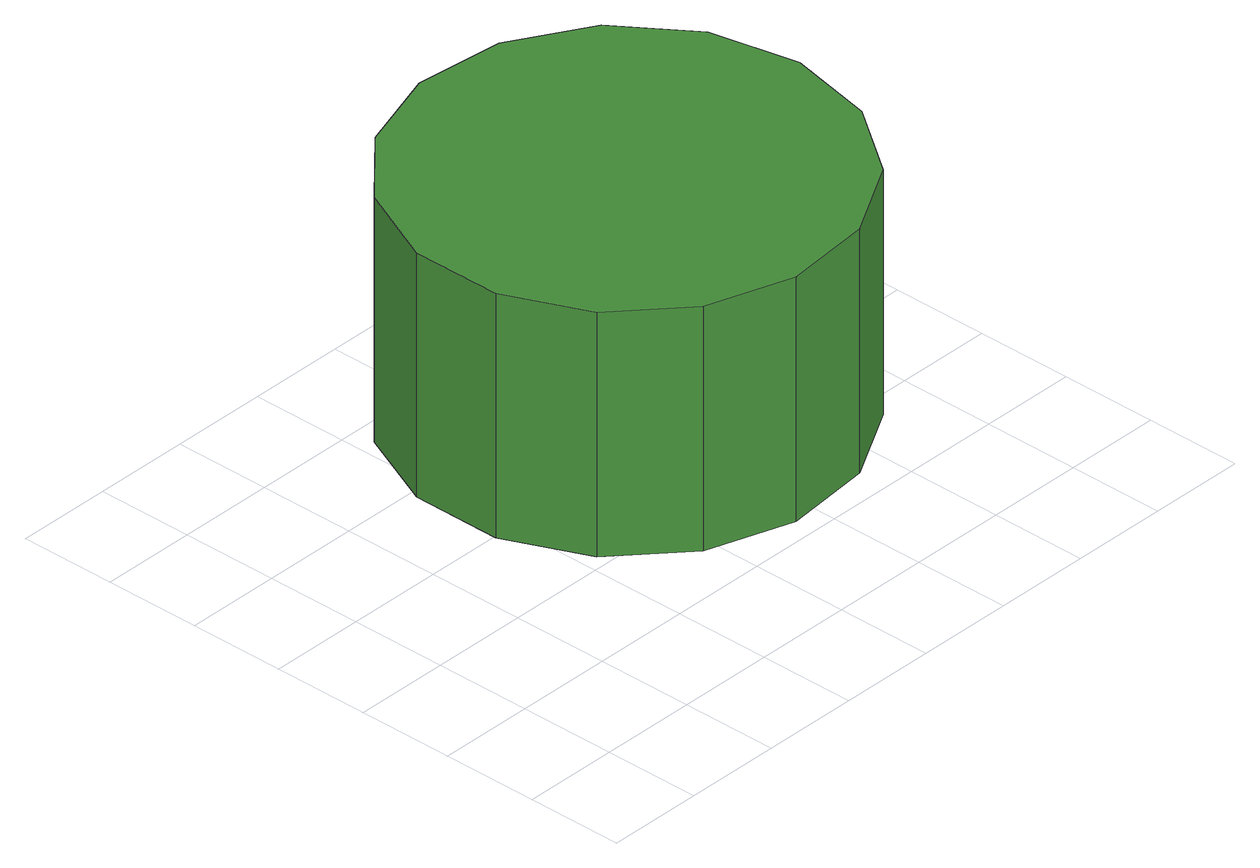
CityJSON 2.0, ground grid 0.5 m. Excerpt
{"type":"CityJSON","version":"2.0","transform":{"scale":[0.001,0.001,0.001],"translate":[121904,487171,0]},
"CityObjects":{
"tree1":{"type":"SolitaryVegetationObject","attributes":{"function":"something"},"geometry":[{"type":"MultiSurface","lod":"1","boundaries":[[[0,1,2,3,4,5,6,7,8,9,10,11,12,13,14]],[[15,16,17,18,19,20,21,22,23,24,25,26,27,28,29]],[[0,29,28,1]],[[1,28,27,2]],[[2,27,26,3]],[[3,26,25,4]],[[4,25,24,5]],[[5,24,23,6]],[[6,23,22,7]],[[7,22,21,8]],[[8,21,20,9]],[[9,20,19,10]],[[10,19,18,11]],[[11,18,17,12]],[[12,17,16,13]],[[13,16,15,14]],[[14,15,29,0]]]}]}
},
"vertices":[
[3117,1727,2257],[3020,2183,2257],[2746,2561,2257],[2341,2795,2257],[1877,2843,2257],[1433,2699,2257],[1086,2387,2257],[896,1960,2257],[896,1493,2257],[1086,1067,2257],[1433,755,2257],[1877,610,2257],[2341,659,2257],[2746,892,2257],[3020,1270,2257],[3020,1270,967],[2746,892,967],[2341,659,967],[1877,610,967],[1433,755,967],[1086,1067,967],[896,1493,967],[896,1960,967],[1086,2387,967],[1433,2699,967],[1877,2843,967],[2341,2795,967],[2746,2561,967],[3020,2183,967],[3117,1727,967]
]}
